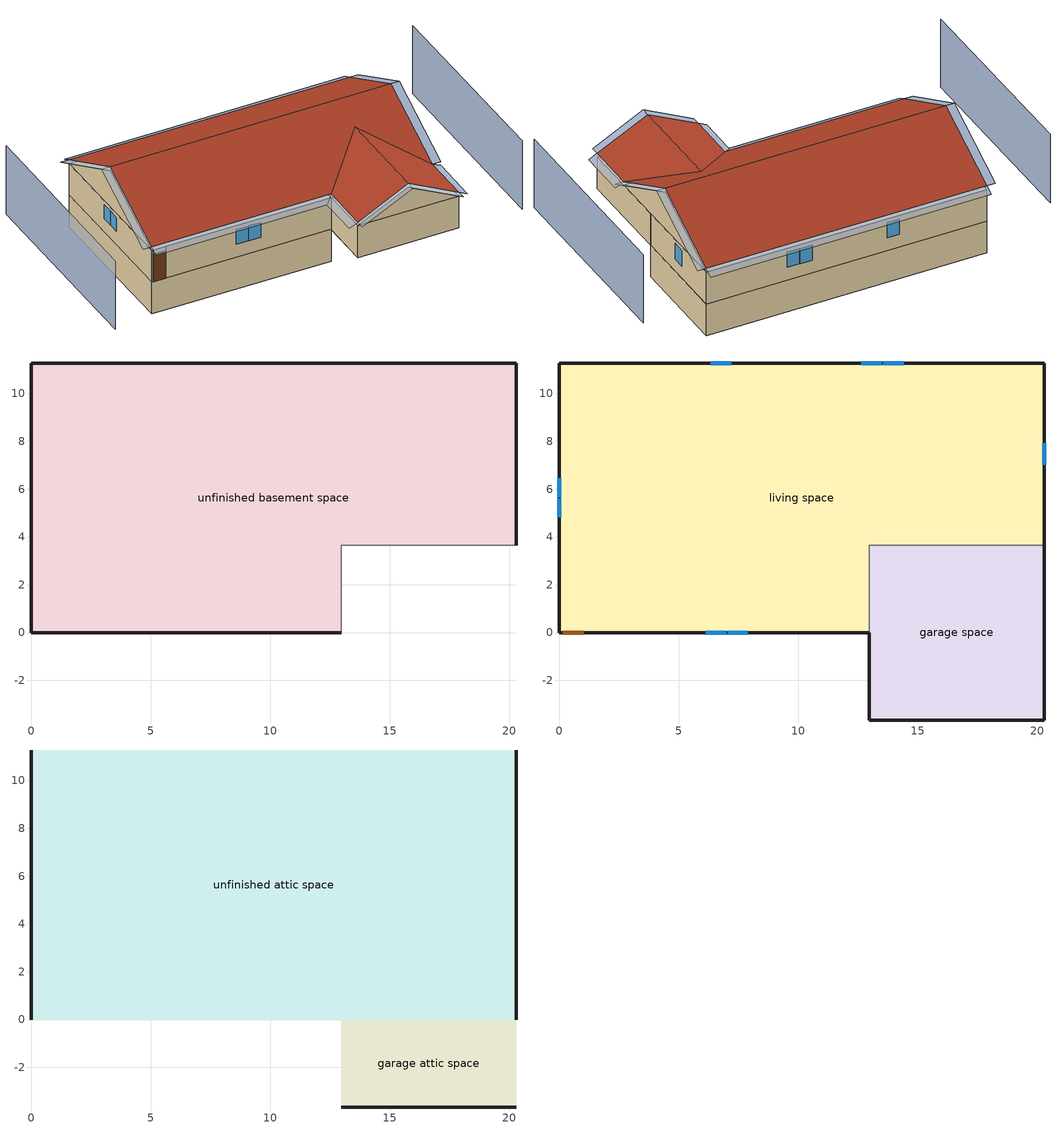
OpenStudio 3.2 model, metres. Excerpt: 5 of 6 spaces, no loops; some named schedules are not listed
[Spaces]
unfinished basement space
 floor foundation (FloorFndGrndUnfinB): 0,0 0,11.28 20.3,11.28 20.3,3.66 12.98,3.66 12.98,0 z-2.44
 wall foundation (WallFndGrndUnfinB): 20.3,3.66 20.3,11.28 0,11.28 0,0 12.98,0 z-2.44:0
 wall adiabatic (WallFndGrndUnfinB): 12.98,0 12.98,3.66 20.3,3.66 z-2.44:0
garage space
 floor foundation (FloorFndGrndUnfinSlab): 12.98,-3.66 12.98,3.66 20.3,3.66 20.3,-3.66 z0
 wall outside (WallExtUninsUnfin): 12.98,0 12.98,-3.66 20.3,-3.66 20.3,3.66 z0:2.44
 wall to living space (WallIntFinInsUnfin Reversed): 20.3,3.66 12.98,3.66 12.98,0 z0:2.44
living space
 floor to unfinished basement space (FloorUnfinBInsFin Reversed): 0,0 0,11.28 20.3,11.28 20.3,3.66 12.98,3.66 12.98,0 z0
 wall outside (WallExtInsFin): 20.3,3.66 20.3,11.28 0,11.28 0,0 0.13,0 1.05,0 12.98,0 z0:2.44
 window (WindowConstruction): 6.14,0 6.99,0 / 7.05,0 7.89,0 z1.01:2.13; 14.42,11.28 13.56,11.28 / 13.5,11.28 12.64,11.28 / 7.2,11.28 6.34,11.28 z0.98:2.13; 0,6.46 0,5.67 / 0,5.61 0,4.82 z1.08:2.13; 20.3,7.01 20.3,7.92 z0.91:2.13
 door (Door): 0.15,0 1.02,0 z0:2.13
unfinished attic space
 floor to garage space (FloorUnfinUninsUnfin): 20.3,3.66 20.3,0 12.98,0 12.98,3.66 z2.44
 floor to living space (FloorFinInsUnfinAttic): 20.3,11.28 20.3,3.66 12.98,3.66 12.98,0 0,0 0,11.28 z2.44
 wall outside (WallExtUninsUnfin): 0,5.64,5.26 0,11.28,2.44 0,0,2.44; 20.3,5.64,5.26 20.3,0,2.44 20.3,11.28,2.44
 roof outside (RoofUnfinInsExt): 0,5.64,5.56 20.3,5.64,5.56 20.3,11.28,2.74 0,11.28,2.74; 0,5.64,5.56 0,0,2.74 12.98,0,2.74 16.64,3.66,4.57 20.3,0,2.74 20.3,5.64,5.56
garage attic space
 floor to garage space (FloorUnfinUninsUnfin): 12.98,-3.66 12.98,0 20.3,0 20.3,-3.66 z2.44
 wall outside (WallExtUninsUnfin): 12.98,-3.66,2.44 20.3,-3.66,2.44 16.64,-3.66,4.27
 roof outside (RoofUnfinUninsExt 1): 12.98,0,2.74 12.98,-3.66,2.74 16.64,-3.66,4.57 16.64,3.66,4.57; 20.3,0,2.74 16.64,3.66,4.57 16.64,-3.66,4.57 20.3,-3.66,2.74
shading: -4.57,11.28 -4.57,-3.66 / 24.87,-3.66 24.87,11.28 z0:5.26; 20.3,7.01 20.3,7.92 z0.91:2.13; 0,6.46 0,5.67 / 0,5.61 0,4.82 z1.08:2.13; 6.14,0 6.99,0 / 7.05,0 7.89,0 z1.01:2.13; 7.2,11.28 6.34,11.28 / 14.42,11.28 13.56,11.28 / 13.5,11.28 12.64,11.28 z0.98:2.13; 20.91,-3.66,2.44 20.91,0,2.44 20.3,0,2.74 20.3,-3.66,2.74; 16.64,-4.27,4.57 20.3,-4.27,2.74 20.3,-3.66,2.74 16.64,-3.66,4.57; -0.61,5.64,5.56 -0.61,0,2.74 0,0,2.74 0,5.64,5.56; 0,-0.61,2.44 12.98,-0.61,2.44 12.98,0,2.74 0,0,2.74; 20.91,0,2.74 20.91,5.64,5.56 20.3,5.64,5.56 20.3,0,2.74; -0.61,11.28,2.74 -0.61,5.64,5.56 0,5.64,5.56 0,11.28,2.74; 20.91,5.64,5.56 20.91,11.28,2.74 20.3,11.28,2.74 20.3,5.64,5.56; 20.3,11.89,2.44 0,11.89,2.44 0,11.28,2.74 20.3,11.28,2.74; 12.37,0,2.44 12.37,-3.66,2.44 12.98,-3.66,2.74 12.98,0,2.74; 12.98,-4.27,2.74 16.64,-4.27,4.57 16.64,-3.66,4.57 12.98,-3.66,2.74
[Building]
Building 1: North Axis {deg}=225; Standards Number of Stories=1; Standards Number of Above Ground Stories=1; Standards Building Type=singlefamilydetached; Standards Number of Living Units=1
[Site]
Burlington International Ap_VT_USA: Latitude {deg}=44.47; Longitude {deg}=-73.15; Time Zone {hr}=-5; Elevation {m}=101; Terrain=Suburbs
[ClimateZones]
Climate Zone Institution Name 1=Building America; Climate Zone Document Year 1=0; Climate Zone Value 1=Cold
[Site:WaterMainsTemperature]
Calculation Method=Correlation; Annual Average Outdoor Air Temperature {C}=7.86614; Maximum Difference In Monthly Average Outdoor Air Temperatures {deltaC}=28.2745
[Site:GroundTemperature:Deep]
7.86614, 7.86614, 7.86614, 7.86614, 7.86614, 7.86614, 7.86614, 7.86614, 7.86614, 7.86614, 7.86614, 7.86614
[Material] Roughness=Rough
Name | Thickness {m} | Conductivity {W/m-K} | Density {kg/m3} | Specific Heat {J/kg-K} | Thermal Absorptance | Solar Absorptance | Visible Absorptance
Drywall 0.5 in. | 0.0127 | 0.160291 | 801 | 837.4 | 0.9 | 0.5 | 0.1
FloorUATrussandIns | 0.0889 | 0.0634876 | 50.7834 | 1165.1 | 0.9 | 0.5 | 0.9
FloorUAAdditionalCeilingIns | 0.050038 | 0.060696 | 16.02 | 1046.75
Asphalt Shingles, Medium | 0.009525 | 0.162714 | 1121.4 | 1465.45 | 0.91 | 0.85 | 0.85
RoofSheathing | 0.01905 | 0.115458 | 512.64 | 1214.23 | 0.82 | 0.3 | 0.3
RoofUARoofIns | 0.18415 | 8.02398 | 37.0049 | 1207.88 | 0.91 | 0.85 | 0.91
RoofStudAndAirRoof | 0.0889 | 4.72679 | 37.0049 | 1207.88 | 0.91 | 0.85 | 0.91
Vinyl, Light | 0.009525 | 0.089435 | 177.822 | 1046.75 | 0.9 | 0.3 | 0.3
WallSheathing | 0.0127 | 0.115458 | 512.64 | 1214.23 | 0.82 | 0.3 | 0.3
WallStudAndCavity | 0.0889 | 0.338221 | 129.063 | 1212.76 | 0.9 | 0.3 | 0.9
WallStudAndCavity 1 | 0.0889 | 0.346661 | 129.063 | 1212.76 | 0.82 | 0.3 | 0.82
WallStudAndCavity 2 | 0.0889 | 0.393744 | 83.0341 | 1211.67 | 0.9 | 0.3 | 0.9
WallStudAndCavity 3 | 0.0889 | 0.397942 | 83.0341 | 1211.67 | 0.82 | 0.3 | 0.3
res furniture material unfinished basement space | 0.1524 | 0.115458 | 640.8 | 1214.23 | 0.9 | 0.6 | 0.1
Concrete 8.0 in.; FootingMaterial | 0.2032 | 1.803125 | 2242.8 | 837.4 | 0.9
Concrete 4.0 in. | 0.1016 | 1.803125 | 2242.8 | 837.4 | 0.9
FloorIns | 0.23495 | 2.59817 | 67.691 | 1210.98 | 0.82 | 0.3 | 0.3
Wood Floor | 0.015875 | 0.115458 | 544.68 | 1214.23
Floor Covering | 0.0127 | 0.0433444 | 54.468 | 1339.84 | 0.9 | 0.9
FloorFinStudAndAirFloor | 0.1397 | 0.606274 | 67.691 | 1210.98 | 0.82 | 0.3 | 0.3
DoorMaterial | 0.04445 | 0.0612267 | 512.64 | 1214.23 | 0.82 | 0.3 | 0.3
[Construction]
FloorFinInsUnfinAttic: Drywall 0.5 in., FloorUATrussandIns, FloorUAAdditionalCeilingIns
RoofUnfinInsExt: Asphalt Shingles, Medium, RoofSheathing, RoofUARoofIns
RoofUnfinUninsExt 1: Asphalt Shingles, Medium, RoofSheathing, RoofStudAndAirRoof
WallExtInsFin: Vinyl, Light, WallSheathing, WallStudAndCavity, Drywall 0.5 in.
WallIntFinInsUnfin Reversed: WallStudAndCavity 1, WallSheathing
WallExtUninsUnfin: Vinyl, Light, WallSheathing, WallStudAndCavity 2
WallIntFinUninsFin: WallStudAndCavity 3, Drywall 0.5 in.
res furniture construction unfinished basement space; res furniture construction garage space; res furniture construction living space: res furniture material unfinished basement space
WallFndGrndUnfinB: Concrete 8.0 in., Drywall 0.5 in.
FloorFndGrndUnfinB; FloorFndGrndUnfinSlab: Concrete 4.0 in.
FloorUnfinBInsFin Reversed: Floor Covering, Wood Floor, RoofSheathing, FloorIns
FootingConstruction: FootingMaterial
FloorUnfinUninsUnfin: FloorFinStudAndAirFloor, RoofSheathing
WindowConstruction: WindowMaterial
Door: DoorMaterial
[WindowMaterial:SimpleGlazingSystem]
WindowMaterial: U-Factor {W/m2-K}=2.15764; Solar Heat Gain Coefficient=0.44
[ThermalZone] Use Ideal Air Loads=No
living zone: Thermostat=living zone temperature setpoint
garage zone; unfinished attic zone; unfinished basement zone: 
res ds res fur gas asys ret air zone: Volume {m3}=0.25
[Sizing:Zone] Zone Cooling Design Supply Air Temperature Input Method=SupplyAirTemperature; Zone Cooling Design Supply Air Temperature {C}=14; Zone Cooling Design Supply Air Temperature Difference {deltaC}=11.11; Zone Heating Design Supply Air Temperature Input Method=SupplyAirTemperature; Zone Heating Design Supply Air Temperature {C}=40; Zone Heating Design Supply Air Temperature Difference {deltaC}=11.11; Zone Cooling Design Supply Air Humidity Ratio {kg-H2O/kg-air}=0.0085; Zone Heating Design Supply Air Humidity Ratio {kg-H2O/kg-air}=0.008; Cooling Design Air Flow Method=DesignDay; Heating Design Air Flow Method=DesignDay; Account for Dedicated Outdoor Air System=No; Dedicated Outdoor Air System Control Strategy=NeutralSupplyAir; Dedicated Outdoor Air Low Setpoint Temperature for Design {C}=autosize; Dedicated Outdoor Air High Setpoint Temperature for Design {C}=autosize
garage zone; unfinished attic zone; res ds res fur gas asys ret air zone
[Space]
Name | Space Type | Thermal Zone | Building Unit
garage space | Space Type 1 | garage zone
living space | Space Type 2 | living zone | unit 1
unfinished attic space | Space Type 3 | unfinished attic zone
unfinished basement space | Space Type 4 | unfinished basement zone
garage attic space | Space Type 5 | garage zone
res ds res fur gas asys ret air space |  | res ds res fur gas asys ret air zone
[SpaceType]
Name | Standards Space Type
Space Type 1 | garage
Space Type 2 | living
Space Type 3 | unfinished attic
Space Type 4 | unfinished basement
Space Type 5 | garage attic
[BuildingUnit]
unit 1: Building Unit Type=Residential
[External:File]
schedules.csv: File=schedules.csv
[People:Definition]
res occupants|living space: Number of People Calculation Method=People; Number of People {people}=1; Fraction Radiant=0.319734; Sensible Heat Fraction=0.573; Carbon Dioxide Generation Rate {m3/s-W}=0; Enable ASHRAE 55 Comfort Warnings=No; Mean Radiant Temperature Calculation Type=ZoneAveraged
[People]
res occupants|living space: People Definition=res occupants|living space; Space or SpaceType=living space; Number of People Schedule=occupants; Activity Level Schedule=res occupants activity schedule; Multiplier=1
[InternalMass:Definition] Design Level Calculation Method=SurfaceArea
Name | Construction | Surface Area {m2}
living space Partition | WallIntFinUninsFin | 202.157
res furniture mass unfinished basement space | res furniture construction unfinished basement space | 80.8628
res furniture mass garage space | res furniture construction garage space | 5.35122
res furniture mass living space | res furniture construction living space | 80.8628
[InternalMass] Multiplier=1
Name | Internal Mass Definition | Space or SpaceType
living space Partition | living space Partition | living space
res furniture mass unfinished basement space | res furniture mass unfinished basement space | unfinished basement space
res furniture mass garage space | res furniture mass garage space | garage space
res furniture mass living space | res furniture mass living space | living space
[Foundation:Kiva] Wall Height Above Grade {m}=0.2032; Wall Depth Below Slab {m}=0.2032
Name | Footing Wall Construction
Foundation Kiva 1
Foundation Kiva 2 | FootingConstruction
[Foundation:Kiva:Settings]
Soil Conductivity {W/m-K}=1.731; Soil Density {kg/m3}=1842.3; Soil Specific Heat {J/kg-K}=418.7; Ground Solar Absorptivity=0.9; Ground Thermal Absorptivity=0.9; Ground Surface Roughness {m}=0.03; Far-Field Width {m}=40; Deep-Ground Boundary Condition=ZeroFlux; Deep-Ground Depth {m}=40; Minimum Cell Dimension {m}=0.02; Maximum Cell Growth Coefficient=1.5; Simulation Timestep=Hourly
[SurfaceProperty:ExposedFoundationPerimeter] Exposed Perimeter Calculation Method=TotalExposedPerimeter
Name | Total Exposed Perimeter {m}
Surface 20 | 52.1792
Surface 1 | 18.288
[WaterUse:Equipment:Definition]
Name | Peak Flow Rate {m3/s} | Target Temperature Schedule
res shower | 4.12789e-05 | fixtures temperature schedule
res sink | 2.88669e-05 | fixtures temperature schedule
res bath | 0.000147199 | fixtures temperature schedule
res shower dist; res sink dist; res bath dist | 0 | fixtures temperature schedule
res cw | 4.72998e-05 | res cw temperature schedule
[WaterUse:Equipment] Space=living space
Name | Water Use Equipment Definition | Flow Rate Fraction Schedule
res shower | res shower | showers
res sink | res sink | sinks
res bath | res bath | baths
res shower dist | res shower dist | showers
res sink dist | res sink dist | sinks
res bath dist | res bath dist | baths
res cw | res cw | clothes_washer
[OtherEquipment:Definition] Design Level Calculation Method=EquipmentLevel
Name | Design Level {W} | Fraction Latent | Fraction Radiant | Fraction Lost
res shower | 1186.72 | 0.486891 | 0 | 0
res sink | 289.676 | 0.311263 | 0 | 0
res bath | 2168.94 | 0 | 0 | 0
res hot water distribution | 3257.7 | 0 | 0 | 0
res ds res fur gas asys SupSLkToLvEq; res ds res fur gas asys SupLatLkToLvEq; res ds res fur gas asys SupDCnToLvEq; res ds res fur gas asys SupDCnToAhEq; res ds res fur gas asys RetDCnToPlEq; res ds res fur gas asys RetDCnToAhEquip; res ds res fur gas asys SupSLkToAhEq; res ds res fur gas asys SupLatLkToAhEq; res ds res fur gas asys RetSLkEq; res ds res fur gas asys RetLatLkEq | 0
[OtherEquipment]
Name | Other Equipment Definition | Space or SpaceType | Schedule | Fuel Type
res shower | res shower | living space | showers
res sink | res sink | living space | sinks
res bath | res bath | living space | baths
res hot water distribution | res hot water distribution | living space | showers
res ds res fur gas asys SupSLkToLvEq | res ds res fur gas asys SupSLkToLvEq | living space | Always On Discrete | None
res ds res fur gas asys SupLatLkToLvEq | res ds res fur gas asys SupLatLkToLvEq | living space | Always On Discrete | None
res ds res fur gas asys SupDCnToLvEq | res ds res fur gas asys SupDCnToLvEq | living space | Always On Discrete | None
res ds res fur gas asys SupDCnToAhEq | res ds res fur gas asys SupDCnToAhEq | unfinished basement space | Always On Discrete | None
res ds res fur gas asys RetDCnToPlEq | res ds res fur gas asys RetDCnToPlEq | res ds res fur gas asys ret air space | Always On Discrete | None
res ds res fur gas asys RetDCnToAhEquip | res ds res fur gas asys RetDCnToAhEquip | unfinished basement space | Always On Discrete | None
res ds res fur gas asys SupSLkToAhEq | res ds res fur gas asys SupSLkToAhEq | unfinished basement space | Always On Discrete | None
res ds res fur gas asys SupLatLkToAhEq | res ds res fur gas asys SupLatLkToAhEq | unfinished basement space | Always On Discrete | None
res ds res fur gas asys RetSLkEq | res ds res fur gas asys RetSLkEq | res ds res fur gas asys ret air space | Always On Discrete | None
res ds res fur gas asys RetLatLkEq | res ds res fur gas asys RetLatLkEq | res ds res fur gas asys ret air space | Always On Discrete | None
[EnergyManagementSystem:Sensor]
Name | Output Variable or Output Meter Index Key | Output Variable or Output Meter
res_shower_vol | res shower | Water Use Equipment Hot Water Volume
res_shower_mixsp | fixtures temperature schedule | Schedule Value
res_nv_pb_s |  | Site Outdoor Air Barometric Pressure
res_af_vw_s |  | Site Wind Speed
res_nv_wt_s |  | Site Outdoor Air Humidity Ratio
res_nv_1_nva_s | res nv_1 avail schedule | Schedule Value
res_nv_1_sp_s | res nv_1 temp schedule | Schedule Value
res_ds_res_fur_gas_asys_ah_mfr_s | Node 19 | System Node Mass Flow Rate
res_ds_res_fur_gas_asys_ah_vfr_s | Node 19 | System Node Current Density Volume Flow Rate
res_ds_res_fur_gas_asys_ah_tt_s | Node 19 | System Node Temperature
res_ds_res_fur_gas_asys_ra_t_s | Node 22 | System Node Temperature
res_ds_res_fur_gas_asys_ah_wt_s | Node 19 | System Node Humidity Ratio
res_ds_res_fur_gas_asys_ra_w_s | Node 22 | System Node Humidity Ratio
res_infil_1_range_sch_s | res mv_1 range exhaust schedule | Schedule Value
res_infil_1_bath_sch_s | res mv_1 bath exhaust schedule | Schedule Value
res_infil_1_dryer_sch_s | clothes_dryer_exhaust | Schedule Value
res_infil_1_wh_sch_s | Always On Discrete | Schedule Value
[EnergyManagementSystem:Program]
res_shower_sag: If res_shower_vol > 0; Set ShowerTime=SystemTimeStep; Else; Set ShowerTime=0; EndIf; If (res_shower_vol > 0) && (res_shower_mixsp > res_shower_tout); Set ShowerSag=SystemTimeStep; Set ShowerE=res_shower_vol*4141170*(res_shower_mixsp-res_shower_tout); Else; Set ShowerSag=0; Set ShowerE=0; EndIf
res_nv_1_program: Set Tdiff = res_af_1_tin_s-res_af_1_tt_s; Set dT = (@Abs Tdiff); Set pt = (@RhFnTdbWPb res_af_1_tt_s res_nv_wt_s res_nv_pb_s); Set NVA = 3023.074018211572; Set Cs = 8.963020389461627e-05; Set Cw = 6.158219665777789e-05; Set MNV = 2.7385536970751896; Set MHR = 0.0115; Set MRH = 0.7; Set temp1 = (res_nv_1_nva_s*NVA); Set SGNV = temp1*((((Cs*dT)+(Cw*(res_af_vw_s^2)))^0.5)/1000); If (res_nv_wt_s<MHR) && (pt<MRH) && (res_af_1_tin_s>res_nv_1_sp_s); Set temp2 = (res_af_1_tin_s-res_nv_1_sp_s); Set NVadj1 = temp2/(res_af_1_tin_s-res_af_1_tt_s); Set NVadj2 = (@Min NVadj1 1); Set NVadj3 = (@Max NVadj2 0); Set NVadj = SGNV*NVadj3; Set res_nv_1_flow_act = (@Min NVadj MNV); Else; Set res_nv_1_flow_act = 0; EndIf
res_ds_res_fur_gas_asys_program: Set res_ds_res_fur_gas_asys_AhMfr = res_ds_res_fur_gas_asys_ah_mfr_s; Set res_ds_res_fur_gas_asys_FanRtf = res_ds_res_fur_gas_asys_fan_rtf_s; Set res_ds_res_fur_gas_asys_AhVfr = res_ds_res_fur_gas_asys_ah_vfr_s; Set res_ds_res_fur_gas_asys_AhTt = res_ds_res_fur_gas_asys_ah_tt_s; Set res_ds_res_fur_gas_asys_AhWt = res_ds_res_fur_gas_asys_ah_wt_s; Set res_ds_res_fur_gas_asys_RaT = res_ds_res_fur_gas_asys_ra_t_s; Set res_ds_res_fur_gas_asys_RaW = res_ds_res_fur_gas_asys_ra_w_s; Set res_ds_res_fur_gas_asys_AhT = res_ds_res_fur_gas_asys_ah_t_s; Set res_ds_res_fur_gas_asys_AhW = res_ds_res_fur_gas_asys_ah_w_s; Run res_ds_res_fur_gas_asys_lk_subrout; Set res_ds_res_fur_gas_asys_SupSLkToLvEq_act = res_ds_res_fur_gas_asys_SupSLkToLv; Set res_ds_res_fur_gas_asys_SupLatLkToLvEq_act = res_ds_res_fur_gas_asys_SupLatLkToLv; Set res_ds_res_fur_gas_asys_SupDCnToLvEq_act = res_ds_res_fur_gas_asys_SupDCnToLv; Set res_ds_res_fur_gas_asys_SupDCnToAhEq_act = res_ds_res_fur_gas_asys_SupDCnToAh; Set res_ds_res_fur_gas_asys_SupSLkToAhEq_act = res_ds_res_fur_gas_asys_SupSLkToAh; Set res_ds_res_fur_gas_asys_SupLatLkToAhEq_act = res_ds_res_fur_gas_asys_SupLatLkToAh; Set res_ds_res_fur_gas_asys_RetSLkEq_act = res_ds_res_fur_gas_asys_RetSLk; Set res_ds_res_fur_gas_asys_RetLatLkEq_act = res_ds_res_fur_gas_asys_RetLatLk; Set res_ds_res_fur_gas_asys_RetDCnToPlEq_act = res_ds_res_fur_gas_asys_RetDCnToPl; Set res_ds_res_fur_gas_asys_RetDCnToAhEquip_act = res_ds_res_fur_gas_asys_RetDCnToAh; Set res_ds_res_fur_gas_asys_AhToLivMix_act = res_ds_res_fur_gas_asys_AhToLiv; Set res_ds_res_fur_gas_asys_LivToAhMix_act = res_ds_res_fur_gas_asys_LivToAh
res_infil_1_program: Set p_m = 0.14; Set p_s = 0.22; Set s_m = 270; Set s_s = 370; Set z_m = 9.99744; Set z_s = 2.4384; Set f_t = (((s_m/z_m)^p_m)*((z_s/s_s)^p_s)); Set Tdiff = res_af_1_tin_s-res_af_1_tt_s; Set dT = @Abs Tdiff; Set c = 0.0848; Set Cs = 0.0788; Set Cw = 0.1505; Set n = 0.65; Set sft = (f_t*0.7000000000000001); Set temp1 = ((c*Cw)*((sft*res_af_vw_s)^(2*n)))^2; Set Qn = (((c*Cs*(dT^n))^2)+temp1)^0.5; Set Tdiff = res_af_1_tin_s-res_af_1_tt_s; Set QWHV = res_infil_1_wh_sch_s*0.0; Set Qrange = res_infil_1_range_sch_s*0.0472; Set Qdryer = res_infil_1_dryer_sch_s*0.0472; Set Qbath = res_infil_1_bath_sch_s*0.0472; Set QductsOut = 0; Set QductsIn = 0; Set QductsOut = QductsOut+res_ds_res_fur_gas_asys_lk_ret_fan_equiv; Set QductsIn = QductsIn+res_ds_res_fur_gas_asys_lk_sup_fan_equiv; Set Qout = Qrange+Qbath+Qdryer+QductsOut; Set Qin = QWHV+QductsIn; Set faneff_wh = 1; Set res_infil_1_house_fan_act = (QWHV*300)/faneff_wh*0; Set faneff_sp = 0.4719474432000001; Set res_infil_1_range_fan_act = (Qrange*300)/faneff_sp; Set res_infil_1_bath_fan_act = (Qbath*300)/faneff_sp; Set Qfan = (@Max Qout Qin); If Qfan > 0; Set Qavg = ((Qout + Qin) / 2.0); If ((@Abs (Qout - Qavg)) / Qavg) <= 0.1; Set phi = 1; Else; Set phi = (Qn / (Qn + Qfan)); EndIf; Set Qinf_adj = phi * Qn; Else; Set Qinf_adj = Qn; EndIf; Set res_infil_1_flow_act = Qfan + Qinf_adj
[EnergyManagementSystem:ProgramCallingManager]
res shower sag: EndOfSystemTimestepAfterHVACReporting; res_shower_sag
res af_1 program calling manager: BeginTimestepBeforePredictor; res_infil_1_program; res_nv_1_program
res ds res fur gas asys program calling manager: EndOfSystemTimestepAfterHVACReporting; res_ds_res_fur_gas_asys_program
[EnergyManagementSystem:OutputVariable] Type of Data in Variable=Summed; Update Frequency=SystemTimestep; EMS Program or Subroutine=res_shower_sag
Name | EMS Variable | Units
Unmet Shower Energy|unit 1 | ShowerE | J
Unmet Shower Time|unit 1 | ShowerSag | hr
Shower Draw Time|unit 1 | ShowerTime | hr
[ThermostatSetpoint:DualSetpoint]
living zone temperature setpoint: Heating Setpoint Temperature Schedule=res heating setpoint; Cooling Setpoint Temperature Schedule=res cooling setpoint
[ElectricEquipment:Definition] Design Level Calculation Method=EquipmentLevel
Name | Design Level {W} | Fraction Latent | Fraction Radiant | Fraction Lost
res ceil fan | 12.8414 | 0 | 0.558 | 0
res refrig | 65.0889 | 0 | 0 | 0
res cw | 297.555 | 0 | 0.48 | 0.2
res cd electric | 10860.5 | 0.05 | 0.09 | 0.8
res range electric | 2147.93 | 0.3 | 0.24 | 0.3
res misc plug loads|living space | 437.476 | 0.021 | 0.558 | 0.049
res pool pump | 734.628 | 0 | 0 | 1
res infil_1 house fan; res infil_1 range fan; res infil_1 bath fan | 0 | 0 | 0 | 1
[ElectricEquipment] Space or SpaceType=living space
Name | Electric Equipment Definition | Schedule
res ceil fan | res ceil fan | ceiling_fan
res refrig | res refrig | res refrig schedule
res cw | res cw | clothes_washer_power
res cd electric | res cd electric | clothes_dryer
res range electric | res range electric | cooking_range
res misc plug loads|living space | res misc plug loads|living space | plug_loads
res pool pump | res pool pump | res pool pump schedule
res infil_1 house fan | res infil_1 house fan | Always On Discrete
res infil_1 range fan | res infil_1 range fan | Always On Discrete
res infil_1 bath fan | res infil_1 bath fan | Always On Discrete
[Lights:Definition] Design Level Calculation Method=LightingLevel; Fraction Radiant=0.6; Fraction Visible=0.2; Return Air Fraction=0
Name | Lighting Level {W}
res lighting interior living space | 1260.63
res lighting garage garage space | 24.4516
[Lights] Fraction Replaceable=1
Name | Lights Definition | Space or SpaceType | Schedule
res lighting interior living space | res lighting interior living space | living space | lighting_interior
res lighting garage garage space | res lighting garage garage space | garage space | lighting_garage
[Exterior:Lights:Definition]
res lighting exterior: Design Level {W}=51.0549
[Exterior:Lights]
res lighting exterior: Exterior Lights Definition=res lighting exterior; Schedule=lighting_exterior
[SpaceInfiltration:EffectiveLeakageArea] Schedule=Always On Discrete
Name | Space or SpaceType | Effective Air Leakage Area {cm2} | Stack Coefficient | Wind Coefficient
res infil|garage attic space | garage attic space | 272.013 | 0.000242002 | 5.99869e-05
res infil|garage space | garage space | 272.013 | 0.000242002 | 5.99869e-05
res infil|unfinished attic space | unfinished attic space | 7622.81 | 0.000217109 | 3.69117e-05
[SpaceInfiltration:DesignFlowRate] Schedule=Always On Discrete
Name | Space or SpaceType | Design Flow Rate Calculation Method | Air Changes per Hour {1/hr} | Constant Term Coefficient | Temperature Term Coefficient | Velocity Term Coefficient | Velocity Squared Term Coefficient | Design Flow Rate {m3/s}
res infil|unfinished basement space | unfinished basement space | AirChanges/Hour | 0.1 | 1 | 0 | 0 | 0
res nv_1 flow; res infil_1 flow | living space | Flow/Space |  |  |  |  |  | 0
[EnergyManagementSystem:Actuator]
Name | Actuated Component | Actuated Component Type | Actuated Component Control Type
res_nv_1_flow_act | res nv_1 flow | Zone Infiltration | Air Exchange Flow Rate
res_ds_res_fur_gas_asys_SupSLkToLvEq_act | res ds res fur gas asys SupSLkToLvEq | OtherEquipment | Power Level
res_ds_res_fur_gas_asys_SupLatLkToLvEq_act | res ds res fur gas asys SupLatLkToLvEq | OtherEquipment | Power Level
res_ds_res_fur_gas_asys_SupDCnToLvEq_act | res ds res fur gas asys SupDCnToLvEq | OtherEquipment | Power Level
res_ds_res_fur_gas_asys_SupDCnToAhEq_act | res ds res fur gas asys SupDCnToAhEq | OtherEquipment | Power Level
res_ds_res_fur_gas_asys_RetDCnToPlEq_act | res ds res fur gas asys RetDCnToPlEq | OtherEquipment | Power Level
res_ds_res_fur_gas_asys_RetDCnToAhEquip_act | res ds res fur gas asys RetDCnToAhEquip | OtherEquipment | Power Level
res_ds_res_fur_gas_asys_SupSLkToAhEq_act | res ds res fur gas asys SupSLkToAhEq | OtherEquipment | Power Level
res_ds_res_fur_gas_asys_SupLatLkToAhEq_act | res ds res fur gas asys SupLatLkToAhEq | OtherEquipment | Power Level
res_ds_res_fur_gas_asys_RetSLkEq_act | res ds res fur gas asys RetSLkEq | OtherEquipment | Power Level
res_ds_res_fur_gas_asys_RetLatLkEq_act | res ds res fur gas asys RetLatLkEq | OtherEquipment | Power Level
res_ds_res_fur_gas_asys_AhToLivMix_act | res ds res fur gas asys AhToLivMix | ZoneMixing | Air Exchange Flow Rate
res_ds_res_fur_gas_asys_LivToAhMix_act | res ds res fur gas asys LivToAhMix | ZoneMixing | Air Exchange Flow Rate
res_infil_1_house_fan_act | res infil_1 house fan | ElectricEquipment | Electricity Rate
res_infil_1_range_fan_act | res infil_1 range fan | ElectricEquipment | Electricity Rate
res_infil_1_bath_fan_act | res infil_1 bath fan | ElectricEquipment | Electricity Rate
res_infil_1_flow_act | res infil_1 flow | Zone Infiltration | Air Exchange Flow Rate
[AirLoopHVAC:ReturnPlenum]
res fur gas asys return plenum: ThermalZone=res ds res fur gas asys ret air zone
[ZoneMixing] Schedule=Always On Continuous; Design Flow Rate Calculation Method=Flow/Zone; Design Flow Rate {m3/s}=0
Name | Zone | Source Zone
res ds res fur gas asys AhToLivMix | living zone | unfinished basement zone
res ds res fur gas asys LivToAhMix | unfinished basement zone | living zone
[EnergyManagementSystem:Subroutine]
res_ds_res_fur_gas_asys_lk_subrout: Set f_sup = 0.13326673326673327; Set f_ret = 0.06673326673326675; Set f_OA = 0.0; Set oafrate = f_OA * res_ds_res_fur_gas_asys_AhVfr; Set suplkfrate = f_sup * res_ds_res_fur_gas_asys_AhVfr; Set retlkfrate = f_ret * res_ds_res_fur_gas_asys_AhVfr; Set res_ds_res_fur_gas_asys_AhToLiv = (@Abs (suplkfrate-retlkfrate-oafrate)); Set res_ds_res_fur_gas_asys_LivToAh = 0; Set res_ds_res_fur_gas_asys_lk_sup_fan_equiv = 0; Set res_ds_res_fur_gas_asys_lk_ret_fan_equiv = oafrate; If res_ds_res_fur_gas_asys_AhMfr>0; Set h_SA=(@HFnTdbW res_ds_res_fur_gas_asys_AhTt res_ds_res_fur_gas_asys_AhWt); Set h_AHZ=(@HFnTdbW res_ds_res_fur_gas_asys_AhT res_ds_res_fur_gas_asys_AhW); Set h_RA=(@HFnTdbW res_ds_res_fur_gas_asys_RaT res_ds_res_fur_gas_asys_RaW); Set h_fg=(@HfgAirFnWTdb res_ds_res_fur_gas_asys_AhWt res_ds_res_fur_gas_asys_AhTt); Set SALkQtot=f_sup*res_ds_res_fur_gas_asys_AhMfr*(h_RA-h_SA); Set temp1=h_fg*(res_ds_res_fur_gas_asys_RaW-res_ds_res_fur_gas_asys_AhWt); Set res_ds_res_fur_gas_asys_SupLatLkToLv = f_sup*res_ds_res_fur_gas_asys_AhMfr*temp1; Set res_ds_res_fur_gas_asys_SupSLkToLv = SALkQtot-res_ds_res_fur_gas_asys_SupLatLkToLv; Set eTm=(res_ds_res_fur_gas_asys_FanRtf/(res_ds_res_fur_gas_asys_AhMfr*1006.0))*182.304; Set eTm=0-eTm; Set temp4=res_ds_res_fur_gas_asys_AhT; Set tsup=temp4+((res_ds_res_fur_gas_asys_AhTt-res_ds_res_fur_gas_asys_AhT)*(@Exp eTm)); Set temp5=tsup-res_ds_res_fur_gas_asys_AhTt; Set res_ds_res_fur_gas_asys_SupDCnToLv = res_ds_res_fur_gas_asys_AhMfr*1006.0*temp5; Set res_ds_res_fur_gas_asys_SupDCnToAh = 0-res_ds_res_fur_gas_asys_SupDCnToLv; Set eTm=(res_ds_res_fur_gas_asys_FanRtf/(res_ds_res_fur_gas_asys_AhMfr*1006.0))*33.76; Set eTm=0-eTm; Set temp6=res_ds_res_fur_gas_asys_AhT; Set tret=temp6+((res_ds_res_fur_gas_asys_RaT-res_ds_res_fur_gas_asys_AhT)*(@Exp eTm)); Set temp7=tret-res_ds_res_fur_gas_asys_RaT; Set res_ds_res_fur_gas_asys_RetDCnToPl=res_ds_res_fur_gas_asys_AhMfr*1006.0*temp7; Set res_ds_res_fur_gas_asys_RetDCnToAh=0-res_ds_res_fur_gas_asys_RetDCnToPl; Set res_ds_res_fur_gas_asys_RetLatLk=0; Set temp2=(res_ds_res_fur_gas_asys_AhT-res_ds_res_fur_gas_asys_RaT); Set res_ds_res_fur_gas_asys_RetSLk=f_ret*res_ds_res_fur_gas_asys_AhMfr*1006.0*temp2; Set QtLkToAHZn=f_sup*res_ds_res_fur_gas_asys_AhMfr*(h_SA-h_AHZ); Set temp3=(res_ds_res_fur_gas_asys_AhWt-res_ds_res_fur_gas_asys_AhW); Set res_ds_res_fur_gas_asys_SupLatLkToAh=f_sup*res_ds_res_fur_gas_asys_AhMfr*h_fg; Set res_ds_res_fur_gas_asys_SupLatLkToAh=res_ds_res_fur_gas_asys_SupLatLkToAh*temp3; Set res_ds_res_fur_gas_asys_SupSLkToAh=QtLkToAHZn-res_ds_res_fur_gas_asys_SupLatLkToAh; Else; Set res_ds_res_fur_gas_asys_SupLatLkToLv=0; Set res_ds_res_fur_gas_asys_SupSLkToLv=0; Set res_ds_res_fur_gas_asys_SupDCnToLv=0; Set res_ds_res_fur_gas_asys_SupDCnToAh=0; Set res_ds_res_fur_gas_asys_RetDCnToPl=0; Set res_ds_res_fur_gas_asys_RetDCnToAh=0; Set res_ds_res_fur_gas_asys_RetLatLk=0; Set res_ds_res_fur_gas_asys_RetSLk=0; Set res_ds_res_fur_gas_asys_SupLatLkToAh=0; Set res_ds_res_fur_gas_asys_SupSLkToAh=0; EndIf
[Schedule:File] External File=schedules.csv; Rows to Skip at Top=1; Number of Hours of Data=8760; Minutes per Item=15
Name | Column Number
occupants | 1
showers | 14
sinks | 15
baths | 13
ceiling_fan | 16
clothes_washer | 9
clothes_washer_power | 10
clothes_dryer | 11
cooking_range | 6
lighting_interior | 2
lighting_garage | 4
lighting_exterior | 3
plug_loads | 17
clothes_dryer_exhaust | 12
[Schedule:Constant]
Name | Value
res occupants activity schedule | 112.539
fixtures temperature schedule | 43.3333
Always On Discrete; Always On Continuous | 1
res cw temperature schedule | 52.666
[Schedule:Ruleset]
Name | Default Day Schedule | Summer Design Day Schedule | Winter Design Day Schedule
res heating setpoint | Schedule Day 6 | res heating setpoint summer design | res heating setpoint winter design
res cooling setpoint | Schedule Day 7 | res cooling setpoint summer design | res cooling setpoint winter design
res refrig schedule | Schedule Day 8 | res refrig schedule summer design | res refrig schedule winter design
res pool pump schedule | Schedule Day 13 | res pool pump schedule summer design | res pool pump schedule winter design
res nv_1 temp schedule | Schedule Day 14
res nv_1 avail schedule | Schedule Day 15
res mv_1 range exhaust schedule | Schedule Day 18 | res mv_1 range exhaust schedule summer design | res mv_1 range exhaust schedule winter design
res mv_1 bath exhaust schedule | Schedule Day 19 | res mv_1 bath exhaust schedule summer design | res mv_1 bath exhaust schedule winter design
[Schedule:Day]
Schedule Day 6; Schedule Day 7; Schedule Day 8; res refrig schedule winter design; Schedule Day 13; res pool pump schedule winter design; Schedule Day 14; Schedule Day 15: 24, 0, 0
res heating setpoint weekday1; res heating setpoint weekday2; res heating setpoint weekday3; res heating setpoint weekday4; res heating setpoint weekday5; res heating setpoint weekday6; res heating setpoint weekday7; res heating setpoint weekday8; res heating setpoint weekday9; res heating setpoint weekday10; res heating setpoint weekday11; res heating setpoint weekday12: 3, 0, 19.4444, 9, 0, 20.5556, 17, 0, 21.1111, 18, 0, 20.5556, 24, 0, 19.4444
res heating setpoint weekend1; res heating setpoint weekend2; res heating setpoint weekend3; res heating setpoint weekend4; res heating setpoint weekend5; res heating setpoint weekend6; res heating setpoint weekend7; res heating setpoint weekend8; res heating setpoint weekend9; res heating setpoint weekend10; res heating setpoint weekend11; res heating setpoint weekend12: 3, 0, 19.4444, 18, 0, 20.5556, 24, 0, 19.4444
res heating setpoint winter design; res cooling setpoint winter design: 24, 0, 21.1111
res heating setpoint summer design; res cooling setpoint summer design: 24, 0, 23.8889
res cooling setpoint weekday1; res cooling setpoint weekday2; res cooling setpoint weekday3; res cooling setpoint weekday4; res cooling setpoint weekday5; res cooling setpoint weekday9; res cooling setpoint weekday10; res cooling setpoint weekday11; res cooling setpoint weekday12: 3, 0, 20, 9, 0, 20.5556, 17, 0, 21.1111, 18, 0, 20.5556, 24, 0, 20
res cooling setpoint weekend1; res cooling setpoint weekend2; res cooling setpoint weekend3; res cooling setpoint weekend4; res cooling setpoint weekend5; res cooling setpoint weekend9; res cooling setpoint weekend10; res cooling setpoint weekend11; res cooling setpoint weekend12: 3, 0, 20, 18, 0, 20.5556, 24, 0, 20
res cooling setpoint weekday6; res cooling setpoint weekday7; res cooling setpoint weekday8: 1, 0, 20, 2, 0, 20, 3, 0, 20, 4, 0, 20.5556, 5, 0, 20.5556, 6, 0, 20.5556, 7, 0, 20.5556, 8, 0, 20.5556, 9, 0, 20.5556, 10, 0, 21.1111, 11, 0, 21.1111, 12, 0, 21.1111, 13, 0, 21.1111, 14, 0, 21.1111, 15, 0, 21.1111, 16, 0, 21.1111, 17, 0, 21.1111, 18, 0, 20.5556, 19, 0, 20, 20, 0, 20, 21, 0, 20, 22, 0, 20, 23, 0, 20, 24, 0, 20
res cooling setpoint weekend6; res cooling setpoint weekend7; res cooling setpoint weekend8: 1, 0, 20, 2, 0, 20, 3, 0, 20, 4, 0, 20.5556, 5, 0, 20.5556, 6, 0, 20.5556, 7, 0, 20.5556, 8, 0, 20.5556, 9, 0, 20.5556, 10, 0, 20.5556, 11, 0, 20.5556, 12, 0, 20.5556, 13, 0, 20.5556, 14, 0, 20.5556, 15, 0, 20.5556, 16, 0, 20.5556, 17, 0, 20.5556, 18, 0, 20.5556, 19, 0, 20, 20, 0, 20, 21, 0, 20, 22, 0, 20, 23, 0, 20, 24, 0, 20
res refrig schedule allday1; res refrig schedule allday12: 1, 0, 0.610949, 2, 0, 0.595675, 3, 0, 0.580401, 4, 0, 0.565128, 6, 0, 0.549854, 7, 0, 0.580401, 8, 0, 0.610949, 10, 0, 0.626223, 12, 0, 0.610949, 15, 0, 0.641496, 16, 0, 0.626223, 17, 0, 0.672044, 18, 0, 0.733139, 19, 0, 0.763686, 20, 0, 0.733139, 21, 0, 0.717865, 22, 0, 0.702591, 23, 0, 0.672044, 24, 0, 0.626223
res refrig schedule allday2: 1, 0, 0.609489, 2, 0, 0.594252, 3, 0, 0.579015, 4, 0, 0.563777, 6, 0, 0.54854, 7, 0, 0.579015, 8, 0, 0.609489, 10, 0, 0.624726, 12, 0, 0.609489, 15, 0, 0.639964, 16, 0, 0.624726, 17, 0, 0.670438, 18, 0, 0.731387, 19, 0, 0.761861, 20, 0, 0.731387, 21, 0, 0.71615, 22, 0, 0.700912, 23, 0, 0.670438, 24, 0, 0.624726
res refrig schedule allday3; res refrig schedule allday4; res refrig schedule allday5: 1, 0, 0.791241, 2, 0, 0.77146, 3, 0, 0.751679, 4, 0, 0.731898, 6, 0, 0.712117, 7, 0, 0.751679, 8, 0, 0.791241, 10, 0, 0.811022, 12, 0, 0.791241, 15, 0, 0.830803, 16, 0, 0.811022, 17, 0, 0.870365, 18, 0, 0.949489, 19, 0, 0.989051, 20, 0, 0.949489, 21, 0, 0.929708, 22, 0, 0.909927, 23, 0, 0.870365, 24, 0, 0.811022
res refrig schedule allday6; res refrig schedule allday7; res refrig schedule allday8; res refrig schedule allday9: 1, 0, 0.8, 2, 0, 0.78, 3, 0, 0.76, 4, 0, 0.74, 6, 0, 0.72, 7, 0, 0.76, 8, 0, 0.8, 10, 0, 0.82, 12, 0, 0.8, 15, 0, 0.84, 16, 0, 0.82, 17, 0, 0.88, 18, 0, 0.96, 19, 0, 1, 20, 0, 0.96, 21, 0, 0.94, 22, 0, 0.92, 23, 0, 0.88, 24, 0, 0.82
res refrig schedule allday10: 1, 0, 0.679562, 2, 0, 0.662573, 3, 0, 0.645584, 4, 0, 0.628595, 6, 0, 0.611606, 7, 0, 0.645584, 8, 0, 0.679562, 10, 0, 0.696551, 12, 0, 0.679562, 15, 0, 0.71354, 16, 0, 0.696551, 17, 0, 0.747518, 18, 0, 0.815474, 19, 0, 0.849453, 20, 0, 0.815474, 21, 0, 0.798485, 22, 0, 0.781496, 23, 0, 0.747518, 24, 0, 0.696551
res refrig schedule allday11: 1, 0, 0.675182, 2, 0, 0.658303, 3, 0, 0.641423, 4, 0, 0.624544, 6, 0, 0.607664, 7, 0, 0.641423, 8, 0, 0.675182, 10, 0, 0.692062, 12, 0, 0.675182, 15, 0, 0.708942, 16, 0, 0.692062, 17, 0, 0.742701, 18, 0, 0.810219, 19, 0, 0.843978, 20, 0, 0.810219, 21, 0, 0.793339, 22, 0, 0.77646, 23, 0, 0.742701, 24, 0, 0.692062
res refrig schedule summer design; res pool pump schedule summer design: 24, 0, 1
res pool pump schedule allday1; res pool pump schedule allday12: 3, 0, 0.0234796, 4, 0, 0.0313062, 5, 0, 0.0626123, 6, 0, 0.117398, 7, 0, 0.20349, 8, 0, 0.344368, 9, 0, 0.657429, 10, 0, 0.947011, 11, 0, 0.993971, 12, 0, 0.947011, 13, 0, 0.939185, 14, 0, 0.704389, 15, 0, 0.586991, 16, 0, 0.477419, 17, 0, 0.289582, 18, 0, 0.18001, 19, 0, 0.101745, 20, 0, 0.0626123, 21, 0, 0.0313062, 24, 0, 0.0234796
res pool pump schedule allday2: 3, 0, 0.023622, 4, 0, 0.0314961, 5, 0, 0.0629921, 6, 0, 0.11811, 7, 0, 0.204724, 8, 0, 0.346457, 9, 0, 0.661417, 10, 0, 0.952756, 11, 0, 1, 12, 0, 0.952756, 13, 0, 0.944882, 14, 0, 0.708661, 15, 0, 0.590551, 16, 0, 0.480315, 17, 0, 0.291339, 18, 0, 0.181102, 19, 0, 0.102362, 20, 0, 0.0629921, 21, 0, 0.0314961, 24, 0, 0.023622
res pool pump schedule allday3; res pool pump schedule allday5: 3, 0, 0.0206108, 4, 0, 0.0274811, 5, 0, 0.0549621, 6, 0, 0.103054, 7, 0, 0.178627, 8, 0, 0.302292, 9, 0, 0.577102, 10, 0, 0.831302, 11, 0, 0.872524, 12, 0, 0.831302, 13, 0, 0.824432, 14, 0, 0.618324, 15, 0, 0.51527, 16, 0, 0.419086, 17, 0, 0.2542, 18, 0, 0.158016, 19, 0, 0.0893134, 20, 0, 0.0549621, 21, 0, 0.0274811, 24, 0, 0.0206108
res pool pump schedule allday4: 3, 0, 0.0205498, 4, 0, 0.0273997, 5, 0, 0.0547994, 6, 0, 0.102749, 7, 0, 0.178098, 8, 0, 0.301396, 9, 0, 0.575393, 10, 0, 0.82884, 11, 0, 0.86994, 12, 0, 0.82884, 13, 0, 0.82199, 14, 0, 0.616493, 15, 0, 0.513744, 16, 0, 0.417845, 17, 0, 0.253447, 18, 0, 0.157548, 19, 0, 0.0890489, 20, 0, 0.0547994, 21, 0, 0.0273997, 24, 0, 0.0205498
res pool pump schedule allday6; res pool pump schedule allday9: 3, 0, 0.0180675, 4, 0, 0.02409, 5, 0, 0.04818, 6, 0, 0.0903375, 7, 0, 0.156585, 8, 0, 0.26499, 9, 0, 0.50589, 10, 0, 0.728723, 11, 0, 0.764858, 12, 0, 0.728723, 13, 0, 0.7227, 14, 0, 0.542025, 15, 0, 0.451688, 16, 0, 0.367373, 17, 0, 0.222833, 18, 0, 0.138518, 19, 0, 0.0782925, 20, 0, 0.04818, 21, 0, 0.02409, 24, 0, 0.0180675
res pool pump schedule allday7; res pool pump schedule allday8: 3, 0, 0.0179658, 4, 0, 0.0239544, 5, 0, 0.0479087, 6, 0, 0.0898289, 7, 0, 0.155703, 8, 0, 0.263498, 9, 0, 0.503042, 10, 0, 0.72462, 11, 0, 0.760551, 12, 0, 0.72462, 13, 0, 0.718631, 14, 0, 0.538973, 15, 0, 0.449144, 16, 0, 0.365304, 17, 0, 0.221578, 18, 0, 0.137738, 19, 0, 0.0778517, 20, 0, 0.0479087, 21, 0, 0.0239544, 24, 0, 0.0179658
res pool pump schedule allday10: 3, 0, 0.0198987, 4, 0, 0.0265316, 5, 0, 0.0530631, 6, 0, 0.0994934, 7, 0, 0.172455, 8, 0, 0.291847, 9, 0, 0.557163, 10, 0, 0.80258, 11, 0, 0.842377, 12, 0, 0.80258, 13, 0, 0.795947, 14, 0, 0.59696, 15, 0, 0.497467, 16, 0, 0.404606, 17, 0, 0.245417, 18, 0, 0.152557, 19, 0, 0.0862276, 20, 0, 0.0530631, 21, 0, 0.0265316, 24, 0, 0.0198987
res pool pump schedule allday11: 3, 0, 0.0198173, 4, 0, 0.0264231, 5, 0, 0.0528461, 6, 0, 0.0990865, 7, 0, 0.17175, 8, 0, 0.290654, 9, 0, 0.554884, 10, 0, 0.799297, 11, 0, 0.838932, 12, 0, 0.799297, 13, 0, 0.792692, 14, 0, 0.594519, 15, 0, 0.495432, 16, 0, 0.402952, 17, 0, 0.244413, 18, 0, 0.151933, 19, 0, 0.0858749, 20, 0, 0.0528461, 21, 0, 0.0264231, 24, 0, 0.0198173
[Schedule:Rule] Date Specification Type=DateRange; Start Day=1
Name | Schedule Ruleset | Rule Order | Day Schedule | Apply Monday | Apply Tuesday | Apply Wednesday | Apply Thursday | Apply Friday | Start Month | End Month | End Day | Apply Sunday | Apply Saturday
res heating setpoint weekday rule1 | res heating setpoint | 23 | res heating setpoint weekday1 | Yes | Yes | Yes | Yes | Yes | 1 | 1 | 31
res heating setpoint weekend rule1 | res heating setpoint | 22 | res heating setpoint weekend1 |  |  |  |  |  | 1 | 1 | 31 | Yes | Yes
res heating setpoint weekday rule2 | res heating setpoint | 21 | res heating setpoint weekday2 | Yes | Yes | Yes | Yes | Yes | 2 | 2 | 28
res heating setpoint weekend rule2 | res heating setpoint | 20 | res heating setpoint weekend2 |  |  |  |  |  | 2 | 2 | 28 | Yes | Yes
res heating setpoint weekday rule3 | res heating setpoint | 19 | res heating setpoint weekday3 | Yes | Yes | Yes | Yes | Yes | 3 | 3 | 31
res heating setpoint weekend rule3 | res heating setpoint | 18 | res heating setpoint weekend3 |  |  |  |  |  | 3 | 3 | 31 | Yes | Yes
res heating setpoint weekday rule4 | res heating setpoint | 17 | res heating setpoint weekday4 | Yes | Yes | Yes | Yes | Yes | 4 | 4 | 30
res heating setpoint weekend rule4 | res heating setpoint | 16 | res heating setpoint weekend4 |  |  |  |  |  | 4 | 4 | 30 | Yes | Yes
res heating setpoint weekday rule5 | res heating setpoint | 15 | res heating setpoint weekday5 | Yes | Yes | Yes | Yes | Yes | 5 | 5 | 31
res heating setpoint weekend rule5 | res heating setpoint | 14 | res heating setpoint weekend5 |  |  |  |  |  | 5 | 5 | 31 | Yes | Yes
res heating setpoint weekday rule6 | res heating setpoint | 13 | res heating setpoint weekday6 | Yes | Yes | Yes | Yes | Yes | 6 | 6 | 30
res heating setpoint weekend rule6 | res heating setpoint | 12 | res heating setpoint weekend6 |  |  |  |  |  | 6 | 6 | 30 | Yes | Yes
res heating setpoint weekday rule7 | res heating setpoint | 11 | res heating setpoint weekday7 | Yes | Yes | Yes | Yes | Yes | 7 | 7 | 31
res heating setpoint weekend rule7 | res heating setpoint | 10 | res heating setpoint weekend7 |  |  |  |  |  | 7 | 7 | 31 | Yes | Yes
res heating setpoint weekday rule8 | res heating setpoint | 9 | res heating setpoint weekday8 | Yes | Yes | Yes | Yes | Yes | 8 | 8 | 31
res heating setpoint weekend rule8 | res heating setpoint | 8 | res heating setpoint weekend8 |  |  |  |  |  | 8 | 8 | 31 | Yes | Yes
res heating setpoint weekday rule9 | res heating setpoint | 7 | res heating setpoint weekday9 | Yes | Yes | Yes | Yes | Yes | 9 | 9 | 30
res heating setpoint weekend rule9 | res heating setpoint | 6 | res heating setpoint weekend9 |  |  |  |  |  | 9 | 9 | 30 | Yes | Yes
res heating setpoint weekday rule10 | res heating setpoint | 5 | res heating setpoint weekday10 | Yes | Yes | Yes | Yes | Yes | 10 | 10 | 31
res heating setpoint weekend rule10 | res heating setpoint | 4 | res heating setpoint weekend10 |  |  |  |  |  | 10 | 10 | 31 | Yes | Yes
res heating setpoint weekday rule11 | res heating setpoint | 3 | res heating setpoint weekday11 | Yes | Yes | Yes | Yes | Yes | 11 | 11 | 30
res heating setpoint weekend rule11 | res heating setpoint | 2 | res heating setpoint weekend11 |  |  |  |  |  | 11 | 11 | 30 | Yes | Yes
res heating setpoint weekday rule12 | res heating setpoint | 1 | res heating setpoint weekday12 | Yes | Yes | Yes | Yes | Yes | 12 | 12 | 31
res heating setpoint weekend rule12 | res heating setpoint | 0 | res heating setpoint weekend12 |  |  |  |  |  | 12 | 12 | 31 | Yes | Yes
res cooling setpoint weekday rule1 | res cooling setpoint | 23 | res cooling setpoint weekday1 | Yes | Yes | Yes | Yes | Yes | 1 | 1 | 31
res cooling setpoint weekend rule1 | res cooling setpoint | 22 | res cooling setpoint weekend1 |  |  |  |  |  | 1 | 1 | 31 | Yes | Yes
res cooling setpoint weekday rule2 | res cooling setpoint | 21 | res cooling setpoint weekday2 | Yes | Yes | Yes | Yes | Yes | 2 | 2 | 28
res cooling setpoint weekend rule2 | res cooling setpoint | 20 | res cooling setpoint weekend2 |  |  |  |  |  | 2 | 2 | 28 | Yes | Yes
res cooling setpoint weekday rule3 | res cooling setpoint | 19 | res cooling setpoint weekday3 | Yes | Yes | Yes | Yes | Yes | 3 | 3 | 31
res cooling setpoint weekend rule3 | res cooling setpoint | 18 | res cooling setpoint weekend3 |  |  |  |  |  | 3 | 3 | 31 | Yes | Yes
res cooling setpoint weekday rule4 | res cooling setpoint | 17 | res cooling setpoint weekday4 | Yes | Yes | Yes | Yes | Yes | 4 | 4 | 30
res cooling setpoint weekend rule4 | res cooling setpoint | 16 | res cooling setpoint weekend4 |  |  |  |  |  | 4 | 4 | 30 | Yes | Yes
res cooling setpoint weekday rule5 | res cooling setpoint | 15 | res cooling setpoint weekday5 | Yes | Yes | Yes | Yes | Yes | 5 | 5 | 31
res cooling setpoint weekend rule5 | res cooling setpoint | 14 | res cooling setpoint weekend5 |  |  |  |  |  | 5 | 5 | 31 | Yes | Yes
res cooling setpoint weekday rule6 | res cooling setpoint | 13 | res cooling setpoint weekday6 | Yes | Yes | Yes | Yes | Yes | 6 | 6 | 30
res cooling setpoint weekend rule6 | res cooling setpoint | 12 | res cooling setpoint weekend6 |  |  |  |  |  | 6 | 6 | 30 | Yes | Yes
res cooling setpoint weekday rule7 | res cooling setpoint | 11 | res cooling setpoint weekday7 | Yes | Yes | Yes | Yes | Yes | 7 | 7 | 31
res cooling setpoint weekend rule7 | res cooling setpoint | 10 | res cooling setpoint weekend7 |  |  |  |  |  | 7 | 7 | 31 | Yes | Yes
res cooling setpoint weekday rule8 | res cooling setpoint | 9 | res cooling setpoint weekday8 | Yes | Yes | Yes | Yes | Yes | 8 | 8 | 31
res cooling setpoint weekend rule8 | res cooling setpoint | 8 | res cooling setpoint weekend8 |  |  |  |  |  | 8 | 8 | 31 | Yes | Yes
res cooling setpoint weekday rule9 | res cooling setpoint | 7 | res cooling setpoint weekday9 | Yes | Yes | Yes | Yes | Yes | 9 | 9 | 30
res cooling setpoint weekend rule9 | res cooling setpoint | 6 | res cooling setpoint weekend9 |  |  |  |  |  | 9 | 9 | 30 | Yes | Yes
res cooling setpoint weekday rule10 | res cooling setpoint | 5 | res cooling setpoint weekday10 | Yes | Yes | Yes | Yes | Yes | 10 | 10 | 31
res cooling setpoint weekend rule10 | res cooling setpoint | 4 | res cooling setpoint weekend10 |  |  |  |  |  | 10 | 10 | 31 | Yes | Yes
res cooling setpoint weekday rule11 | res cooling setpoint | 3 | res cooling setpoint weekday11 | Yes | Yes | Yes | Yes | Yes | 11 | 11 | 30
res cooling setpoint weekend rule11 | res cooling setpoint | 2 | res cooling setpoint weekend11 |  |  |  |  |  | 11 | 11 | 30 | Yes | Yes
res cooling setpoint weekday rule12 | res cooling setpoint | 1 | res cooling setpoint weekday12 | Yes | Yes | Yes | Yes | Yes | 12 | 12 | 31
res cooling setpoint weekend rule12 | res cooling setpoint | 0 | res cooling setpoint weekend12 |  |  |  |  |  | 12 | 12 | 31 | Yes | Yes
res refrig schedule allday rule1 | res refrig schedule | 11 | res refrig schedule allday1 | Yes | Yes | Yes | Yes | Yes | 1 | 1 | 31 | Yes | Yes
res refrig schedule allday rule2 | res refrig schedule | 10 | res refrig schedule allday2 | Yes | Yes | Yes | Yes | Yes | 2 | 2 | 28 | Yes | Yes
res refrig schedule allday rule3 | res refrig schedule | 9 | res refrig schedule allday3 | Yes | Yes | Yes | Yes | Yes | 3 | 3 | 31 | Yes | Yes
res refrig schedule allday rule4 | res refrig schedule | 8 | res refrig schedule allday4 | Yes | Yes | Yes | Yes | Yes | 4 | 4 | 30 | Yes | Yes
res refrig schedule allday rule5 | res refrig schedule | 7 | res refrig schedule allday5 | Yes | Yes | Yes | Yes | Yes | 5 | 5 | 31 | Yes | Yes
res refrig schedule allday rule6 | res refrig schedule | 6 | res refrig schedule allday6 | Yes | Yes | Yes | Yes | Yes | 6 | 6 | 30 | Yes | Yes
res refrig schedule allday rule7 | res refrig schedule | 5 | res refrig schedule allday7 | Yes | Yes | Yes | Yes | Yes | 7 | 7 | 31 | Yes | Yes
res refrig schedule allday rule8 | res refrig schedule | 4 | res refrig schedule allday8 | Yes | Yes | Yes | Yes | Yes | 8 | 8 | 31 | Yes | Yes
res refrig schedule allday rule9 | res refrig schedule | 3 | res refrig schedule allday9 | Yes | Yes | Yes | Yes | Yes | 9 | 9 | 30 | Yes | Yes
res refrig schedule allday rule10 | res refrig schedule | 2 | res refrig schedule allday10 | Yes | Yes | Yes | Yes | Yes | 10 | 10 | 31 | Yes | Yes
res refrig schedule allday rule11 | res refrig schedule | 1 | res refrig schedule allday11 | Yes | Yes | Yes | Yes | Yes | 11 | 11 | 30 | Yes | Yes
res refrig schedule allday rule12 | res refrig schedule | 0 | res refrig schedule allday12 | Yes | Yes | Yes | Yes | Yes | 12 | 12 | 31 | Yes | Yes
res pool pump schedule allday rule1 | res pool pump schedule | 11 | res pool pump schedule allday1 | Yes | Yes | Yes | Yes | Yes | 1 | 1 | 31 | Yes | Yes
res pool pump schedule allday rule2 | res pool pump schedule | 10 | res pool pump schedule allday2 | Yes | Yes | Yes | Yes | Yes | 2 | 2 | 28 | Yes | Yes
res pool pump schedule allday rule3 | res pool pump schedule | 9 | res pool pump schedule allday3 | Yes | Yes | Yes | Yes | Yes | 3 | 3 | 31 | Yes | Yes
res pool pump schedule allday rule4 | res pool pump schedule | 8 | res pool pump schedule allday4 | Yes | Yes | Yes | Yes | Yes | 4 | 4 | 30 | Yes | Yes
res pool pump schedule allday rule5 | res pool pump schedule | 7 | res pool pump schedule allday5 | Yes | Yes | Yes | Yes | Yes | 5 | 5 | 31 | Yes | Yes
res pool pump schedule allday rule6 | res pool pump schedule | 6 | res pool pump schedule allday6 | Yes | Yes | Yes | Yes | Yes | 6 | 6 | 30 | Yes | Yes
res pool pump schedule allday rule7 | res pool pump schedule | 5 | res pool pump schedule allday7 | Yes | Yes | Yes | Yes | Yes | 7 | 7 | 31 | Yes | Yes
res pool pump schedule allday rule8 | res pool pump schedule | 4 | res pool pump schedule allday8 | Yes | Yes | Yes | Yes | Yes | 8 | 8 | 31 | Yes | Yes
res pool pump schedule allday rule9 | res pool pump schedule | 3 | res pool pump schedule allday9 | Yes | Yes | Yes | Yes | Yes | 9 | 9 | 30 | Yes | Yes
res pool pump schedule allday rule10 | res pool pump schedule | 2 | res pool pump schedule allday10 | Yes | Yes | Yes | Yes | Yes | 10 | 10 | 31 | Yes | Yes
res pool pump schedule allday rule11 | res pool pump schedule | 1 | res pool pump schedule allday11 | Yes | Yes | Yes | Yes | Yes | 11 | 11 | 30 | Yes | Yes
res pool pump schedule allday rule12 | res pool pump schedule | 0 | res pool pump schedule allday12 | Yes | Yes | Yes | Yes | Yes | 12 | 12 | 31 | Yes | Yes
res nv_1 temp schedule weekday rule1 | res nv_1 temp schedule | 20 | res nv_1 temp schedule weekday1 | Yes | Yes | Yes | Yes | Yes | 1 | 1 | 31
res nv_1 temp schedule weekend rule1 | res nv_1 temp schedule | 19 | res nv_1 temp schedule weekend1 |  |  |  |  |  | 1 | 1 | 31 | Yes | Yes
res nv_1 temp schedule weekday rule2 | res nv_1 temp schedule | 18 | res nv_1 temp schedule weekday2 | Yes | Yes | Yes | Yes | Yes | 2 | 2 | 28
res nv_1 temp schedule weekend rule2 | res nv_1 temp schedule | 17 | res nv_1 temp schedule weekend2 |  |  |  |  |  | 2 | 2 | 28 | Yes | Yes
res nv_1 temp schedule weekday rule3 | res nv_1 temp schedule | 16 | res nv_1 temp schedule weekday3 | Yes | Yes | Yes | Yes | Yes | 3 | 3 | 31
res nv_1 temp schedule weekend rule3 | res nv_1 temp schedule | 15 | res nv_1 temp schedule weekend3 |  |  |  |  |  | 3 | 3 | 31 | Yes | Yes
res nv_1 temp schedule weekday rule4 | res nv_1 temp schedule | 14 | res nv_1 temp schedule weekday4 | Yes | Yes | Yes | Yes | Yes | 4 | 4 | 30
res nv_1 temp schedule weekend rule4 | res nv_1 temp schedule | 13 | res nv_1 temp schedule weekend4 |  |  |  |  |  | 4 | 4 | 30 | Yes | Yes
res nv_1 availability schedule allday ruleset1 on | res nv_1 avail schedule | 11 | res nv_1 availability schedule allday1 on | Yes |  | Yes |  | Yes | 1 | 1 | 31
res nv_1 availability schedule allday ruleset2 on | res nv_1 avail schedule | 10 | res nv_1 availability schedule allday1 on 1 | Yes |  | Yes |  | Yes | 2 | 2 | 28
res nv_1 availability schedule allday ruleset3 on | res nv_1 avail schedule | 9 | res nv_1 availability schedule allday1 on 2 | Yes |  | Yes |  | Yes | 3 | 3 | 31
res nv_1 availability schedule allday ruleset4 on | res nv_1 avail schedule | 8 | res nv_1 availability schedule allday1 on 3 | Yes |  | Yes |  | Yes | 4 | 4 | 30
res nv_1 availability schedule allday ruleset5 on | res nv_1 avail schedule | 7 | res nv_1 availability schedule allday1 on 4 | Yes |  | Yes |  | Yes | 5 | 5 | 31
res nv_1 availability schedule allday ruleset6 on | res nv_1 avail schedule | 6 | res nv_1 availability schedule allday1 on 5 | Yes |  | Yes |  | Yes | 6 | 6 | 30
res nv_1 availability schedule allday ruleset7 on | res nv_1 avail schedule | 5 | res nv_1 availability schedule allday1 on 6 | Yes |  | Yes |  | Yes | 7 | 7 | 31
res nv_1 availability schedule allday ruleset8 on | res nv_1 avail schedule | 4 | res nv_1 availability schedule allday1 on 7 | Yes |  | Yes |  | Yes | 8 | 8 | 31
res nv_1 availability schedule allday ruleset9 on | res nv_1 avail schedule | 3 | res nv_1 availability schedule allday1 on 8 | Yes |  | Yes |  | Yes | 9 | 9 | 30
res nv_1 availability schedule allday ruleset10 on | res nv_1 avail schedule | 2 | res nv_1 availability schedule allday1 on 9 | Yes |  | Yes |  | Yes | 10 | 10 | 31
res nv_1 availability schedule allday ruleset11 on | res nv_1 avail schedule | 1 | res nv_1 availability schedule allday1 on 10 | Yes |  | Yes |  | Yes | 11 | 11 | 30
res nv_1 availability schedule allday ruleset12 on | res nv_1 avail schedule | 0 | res nv_1 availability schedule allday1 on 11 | Yes |  | Yes |  | Yes | 12 | 12 | 31
